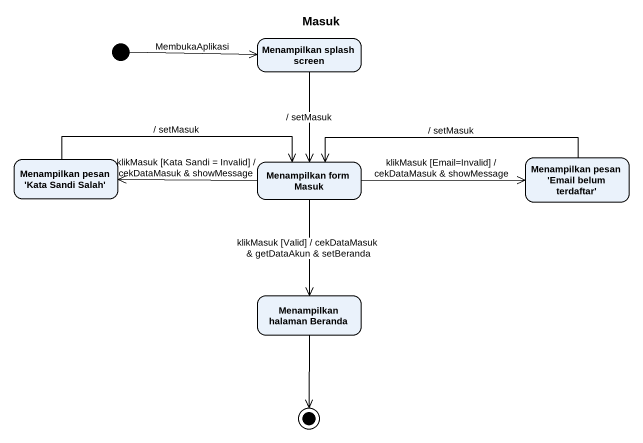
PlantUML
@startuml
title Masuk
hide empty description
state "Menampilkan splash screen" as Menampilkan_splash_screen
state "Menampilkan pesan 'Kata Sandi Salah'" as Menampilkan_pesan_Kata
state "Menampilkan form Masuk" as Menampilkan_form_Masuk
state "Menampilkan pesan 'Email belum terdaftar'" as Menampilkan_pesan_Email
state "Menampilkan halaman Beranda" as Menampilkan_halaman_Beranda
[*] -right-> Menampilkan_splash_screen : MembukaAplikasi
Menampilkan_splash_screen --> Menampilkan_form_Masuk : / setMasuk
Menampilkan_pesan_Kata -right-> Menampilkan_form_Masuk : / setMasuk
Menampilkan_form_Masuk -left-> Menampilkan_pesan_Kata : klikMasuk [Kata Sandi = Invalid] / cekDataMasuk & showMessage
Menampilkan_form_Masuk -right-> Menampilkan_pesan_Email : klikMasuk [Email=Invalid] / cekDataMasuk & showMessage
Menampilkan_form_Masuk --> Menampilkan_halaman_Beranda : klikMasuk [Valid] / cekDataMasuk & getDataAkun & setBeranda
Menampilkan_pesan_Email -left-> Menampilkan_form_Masuk : / setMasuk
Menampilkan_halaman_Beranda --> [*]
@enduml
